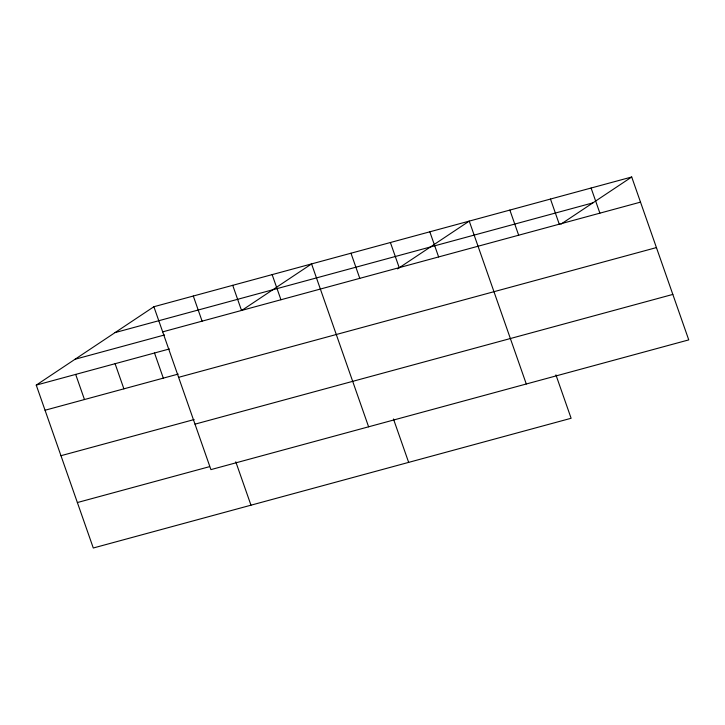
<?xml version="1.0" encoding="UTF-8"?>
<svg xmlns="http://www.w3.org/2000/svg" width="725" height="725" viewBox="0 0 725 725"><rect width="100%" height="100%" fill="white"/><g stroke="black" fill="none" stroke-linecap="round" stroke-linejoin="round"><path stroke-width="1.09" d="M555.921 374.87L571.119 418.271L93.289 548L36.25 385.111L153.881 306.729L631.711 177L688.75 339.889L210.921 469.619L153.881 306.729M241.642 310.517L311.569 263.918L368.608 426.808M397.545 268.884L469.247 221.107L526.287 383.996M560.896 224.188L631.711 177M115.067 332.594L592.887 202.864M162.681 331.86L640.51 202.13M75.065 359.247L164.566 334.95M36.25 385.111L169.423 348.952M45.05 410.241L178.232 374.082M178.604 377.326L656.424 247.587M60.973 455.699L194.146 419.548M195.007 424.161L672.827 294.423M77.376 502.543L209.489 466.673M591.092 188.029L599.892 213.159M550.474 199.058L559.274 224.188M509.865 210.078L518.665 235.208M429.825 231.81L438.625 256.94M390.403 242.513L399.203 267.643M350.982 253.215L359.781 278.346M393.458 418.987L408.655 462.378M272.147 274.621L280.947 299.751M232.725 285.324L241.525 310.454M193.303 296.027L202.103 321.157M235.779 461.798L250.977 505.189M154.516 353.002L163.315 378.133M115.094 363.705L123.893 388.836M75.672 374.408L84.472 399.538"/></g></svg>
